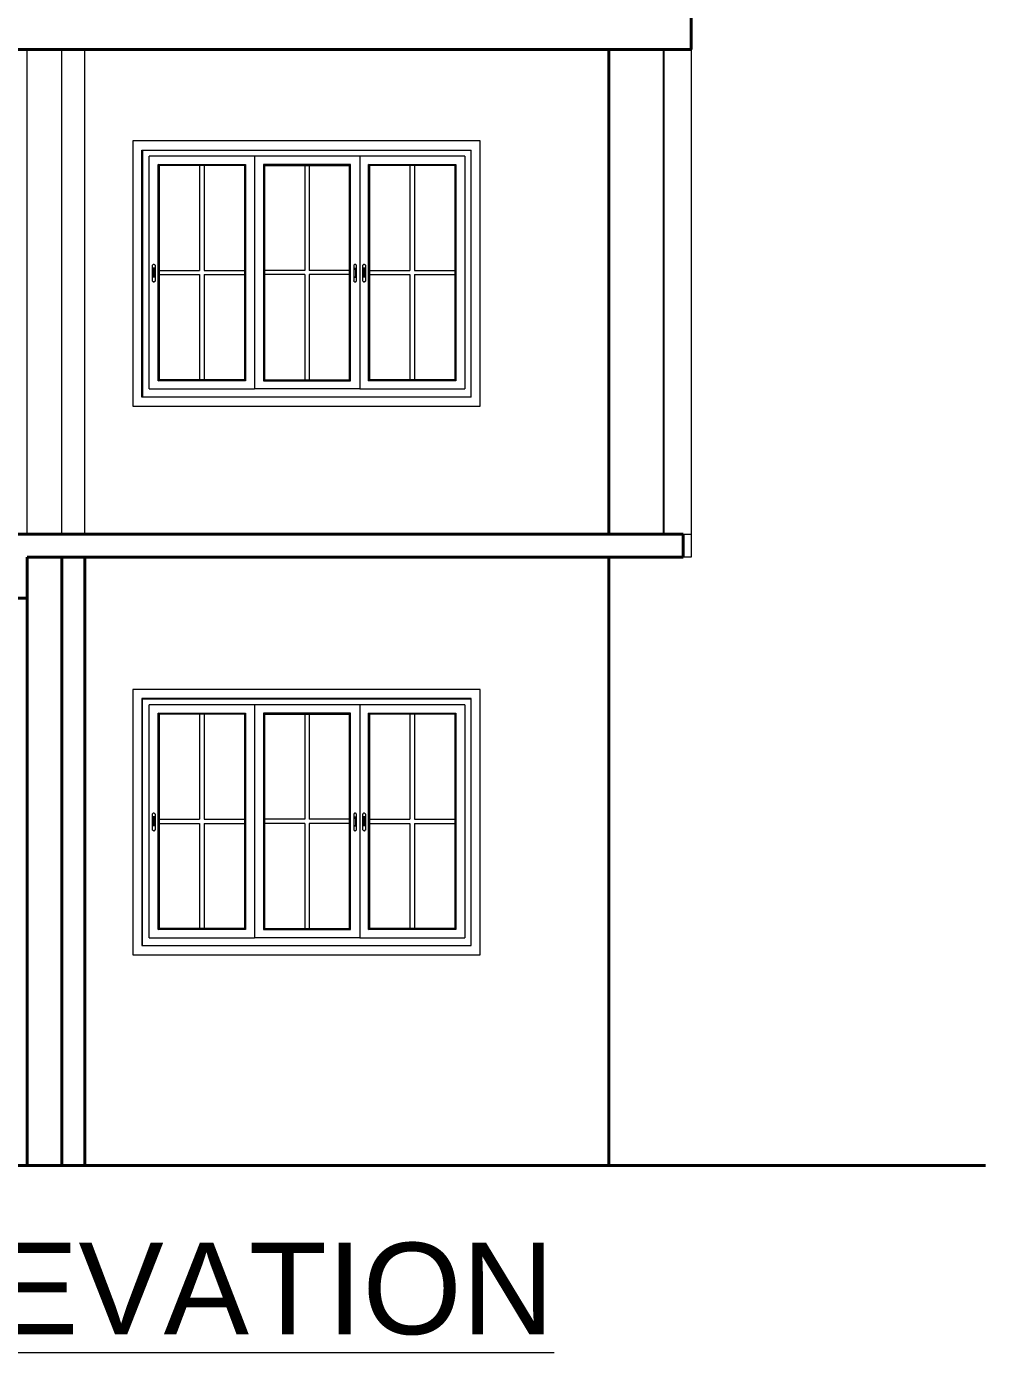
# Model space of a CAD drawing. Header units: inches. Extents: x 135267 to 147066, y -21506 to -19082.
# Drawn here: x 144683.8 to 144893.5, y -20677.5 to -20387.6 of the extents above; entities that cross this region are included whole.
import ezdxf

# ---------------------------------------------------------------- set-up
doc = ezdxf.new("R2010")
doc.units = ezdxf.units.IN
doc.header["$LTSCALE"] = 0.5
doc.header["$MEASUREMENT"] = 0
for name, color, linetype, lineweight in [('HACTH', 253, 'Continuous', 9), ('PARAPET', 50, 'Continuous', 13), ('Text-100.w', 254, 'Continuous', 9), ('wall', 1, 'Continuous', 40), ('wall light', 6, 'Continuous', 25), ('window', 4, 'Continuous', 13)]:
    doc.layers.add(name, color=color, linetype=linetype, lineweight=lineweight)
doc.styles.add('arial', font='arial.ttf')

msp = doc.modelspace()

# ---------------------------------------------------------------- linework, layer by layer
at = {"layer": 'HACTH'}
msp.add_line((144709.17, -20414.61), (144709.17, -20468.61), dxfattribs=at)
at = {"layer": 'PARAPET'}
for p, q in [((144683.94, -20498.61), (144683.94, -20392.61)), ((144691.55, -20498.61), (144691.55, -20392.61)), ((144696.55, -20498.61), (144696.55, -20392.61)), ((144829.17, -20392.61), (144829.17, -20503.61)), ((144783.05, -20412.61), (144707.05, -20412.61)), ((144707.05, -20412.61), (144707.05, -20470.61)), ((144709.05, -20468.61), (144709.05, -20414.61)), ((144709.05, -20414.61), (144781.05, -20414.61)), ((144781.05, -20468.61), (144781.05, -20414.61)), ((144783.05, -20470.61), (144783.05, -20412.61)), ((144781.05, -20468.61), (144709.05, -20468.61)), ((144707.05, -20470.61), (144783.05, -20470.61)), ((144827.41, -20498.61), (144829.17, -20498.61)), ((144829.17, -20503.61), (144827.41, -20503.61)), ((144783.05, -20532.55), (144707.05, -20532.55)), ((144707.05, -20532.55), (144707.05, -20590.55)), ((144783.05, -20590.55), (144783.05, -20532.55)), ((144709.05, -20534.55), (144709.05, -20588.55)), ((144781.05, -20534.55), (144709.05, -20534.55)), ((144709.17, -20588.55), (144709.17, -20534.61)), ((144709.17, -20534.61), (144781.05, -20534.61)), ((144781.05, -20588.55), (144781.05, -20534.55)), ((144709.05, -20588.55), (144781.05, -20588.55)), ((144707.05, -20590.55), (144783.05, -20590.55))]:
    msp.add_line(p, q, dxfattribs=at)
at = {"layer": 'wall'}
for p, q in [((144829.17, -20392.61), (144829.17, -20378.61)), ((144594.16, -20392.61), (144829.17, -20392.61)), ((144811.17, -20392.61), (144811.17, -20498.61)), ((144679.24, -20498.61), (144696.75, -20498.61)), ((144682.84, -20498.61), (144683.94, -20498.61)), ((144811.17, -20498.61), (144696.55, -20498.61)), ((144827.41, -20498.61), (144811.17, -20498.61)), ((144827.41, -20498.61), (144827.41, -20503.61)), ((144683.94, -20636.61), (144683.94, -20503.61)), ((144683.94, -20503.61), (144691.55, -20503.61)), ((144691.55, -20636.61), (144691.55, -20503.61)), ((144691.55, -20503.61), (144827.41, -20503.61)), ((144696.55, -20636.61), (144696.55, -20503.61)), ((144811.17, -20636.61), (144811.17, -20503.61)), ((144504.38, -20512.61), (144683.94, -20512.61)), ((144387.89, -20636.61), (144893.52, -20636.61))]:
    msp.add_line(p, q, dxfattribs=at)
at = {"layer": 'wall light'}
msp.add_line((144823.17, -20498.61), (144823.17, -20392.61), dxfattribs=at)
at = {"layer": 'window'}
for p, q in [((144710.67, -20466.83), (144710.67, -20415.94)), ((144779.67, -20415.94), (144710.67, -20415.94)), ((144712.63, -20465.03), (144712.63, -20417.74)), ((144712.63, -20417.74), (144731.7, -20417.74)), ((144712.88, -20417.97), (144712.63, -20417.74)), ((144712.88, -20464.81), (144712.88, -20417.97)), ((144731.46, -20417.97), (144712.88, -20417.97)), ((144721.67, -20417.97), (144721.67, -20440.94)), ((144722.66, -20417.97), (144722.66, -20440.94)), ((144731.46, -20417.97), (144731.7, -20417.74)), ((144731.46, -20417.97), (144731.46, -20464.81)), ((144731.7, -20417.74), (144731.7, -20465.03)), ((144733.67, -20415.94), (144733.67, -20466.83)), ((144754.7, -20417.74), (144735.63, -20417.74)), ((144735.63, -20417.74), (144735.63, -20465.03)), ((144735.88, -20417.97), (144735.63, -20417.74)), ((144735.88, -20417.97), (144735.88, -20464.81)), ((144735.88, -20417.97), (144754.46, -20417.97)), ((144744.67, -20417.97), (144744.67, -20440.94)), ((144745.66, -20417.97), (144745.66, -20440.94)), ((144754.46, -20417.97), (144754.7, -20417.74)), ((144754.46, -20464.81), (144754.46, -20417.97)), ((144754.7, -20465.03), (144754.7, -20417.74)), ((144756.67, -20415.94), (144756.67, -20466.83)), ((144758.63, -20465.03), (144758.63, -20417.74)), ((144758.63, -20417.74), (144777.7, -20417.74)), ((144758.88, -20417.97), (144758.63, -20417.74)), ((144758.88, -20464.81), (144758.88, -20417.97)), ((144777.46, -20417.97), (144758.88, -20417.97)), ((144767.67, -20417.97), (144767.67, -20440.94)), ((144768.66, -20417.97), (144768.66, -20440.94)), ((144777.46, -20417.97), (144777.7, -20417.74)), ((144777.46, -20417.97), (144777.46, -20464.81)), ((144777.7, -20417.74), (144777.7, -20465.03)), ((144779.67, -20415.94), (144779.67, -20466.83)), ((144711.39, -20439.79), (144711.4, -20439.75)), ((144711.39, -20439.82), (144711.4, -20439.75)), ((144711.39, -20439.82), (144711.39, -20439.79)), ((144711.39, -20443.21), (144711.39, -20439.82)), ((144711.4, -20439.75), (144711.42, -20439.72)), ((144711.42, -20439.72), (144711.44, -20439.69)), ((144711.47, -20439.66), (144711.44, -20439.69)), ((144711.5, -20439.64), (144711.47, -20439.66)), ((144711.49, -20440.49), (144711.48, -20440.52)), ((144711.48, -20440.52), (144711.48, -20440.54)), ((144711.48, -20440.54), (144711.48, -20442.25)), ((144711.5, -20440.47), (144711.49, -20440.49)), ((144711.5, -20439.64), (144711.54, -20439.62)), ((144711.51, -20440.45), (144711.5, -20440.47)), ((144711.53, -20440.43), (144711.51, -20440.45)), ((144711.55, -20440.42), (144711.53, -20440.43)), ((144711.58, -20439.61), (144711.54, -20439.62)), ((144711.58, -20440.41), (144711.55, -20440.42)), ((144711.62, -20439.6), (144711.58, -20439.61)), ((144711.61, -20440.4), (144711.58, -20440.41)), ((144711.63, -20440.39), (144711.61, -20440.4)), ((144711.66, -20439.6), (144711.62, -20439.6)), ((144711.66, -20440.39), (144711.63, -20440.39)), ((144711.7, -20439.6), (144711.66, -20439.6)), ((144711.69, -20440.39), (144711.66, -20440.39)), ((144711.72, -20440.4), (144711.69, -20440.39)), ((144711.7, -20439.6), (144711.74, -20439.61)), ((144711.74, -20440.41), (144711.72, -20440.4)), ((144711.74, -20439.61), (144711.78, -20439.62)), ((144711.77, -20440.42), (144711.74, -20440.41)), ((144711.79, -20440.43), (144711.77, -20440.42)), ((144711.78, -20439.62), (144711.82, -20439.64)), ((144711.81, -20440.45), (144711.79, -20440.43)), ((144711.82, -20440.47), (144711.81, -20440.45)), ((144711.82, -20439.64), (144711.85, -20439.66)), ((144711.83, -20440.49), (144711.82, -20440.47)), ((144711.84, -20440.52), (144711.83, -20440.49)), ((144711.84, -20440.54), (144711.84, -20440.52)), ((144711.84, -20442.25), (144711.84, -20440.54)), ((144711.85, -20439.66), (144711.88, -20439.69)), ((144711.9, -20439.72), (144711.88, -20439.69)), ((144711.92, -20439.75), (144711.9, -20439.72)), ((144711.93, -20439.79), (144711.92, -20439.75)), ((144711.93, -20439.79), (144711.93, -20439.82)), ((144711.93, -20439.82), (144711.93, -20443.21)), ((144712.88, -20440.94), (144721.67, -20440.94)), ((144722.66, -20440.94), (144731.46, -20440.94)), ((144744.67, -20440.94), (144735.88, -20440.94)), ((144754.46, -20440.94), (144745.66, -20440.94)), ((144755.41, -20439.75), (144755.4, -20439.79)), ((144755.4, -20439.79), (144755.4, -20439.82)), ((144755.4, -20439.82), (144755.4, -20443.21)), ((144755.43, -20439.72), (144755.41, -20439.75)), ((144755.45, -20439.69), (144755.43, -20439.72)), ((144755.48, -20439.66), (144755.45, -20439.69)), ((144755.51, -20439.64), (144755.48, -20439.66)), ((144755.49, -20440.52), (144755.5, -20440.49)), ((144755.49, -20440.54), (144755.49, -20440.52)), ((144755.49, -20440.79), (144755.49, -20440.54)), ((144755.49, -20440.76), (144755.5, -20440.74)), ((144755.49, -20440.79), (144755.49, -20440.76)), ((144755.49, -20442.25), (144755.49, -20440.79)), ((144755.5, -20440.49), (144755.51, -20440.47)), ((144755.5, -20440.74), (144755.51, -20440.72)), ((144755.55, -20439.62), (144755.51, -20439.64)), ((144755.51, -20440.47), (144755.52, -20440.45)), ((144755.51, -20440.72), (144755.52, -20440.7)), ((144755.52, -20440.45), (144755.54, -20440.43)), ((144755.52, -20440.7), (144755.54, -20440.68)), ((144755.54, -20440.43), (144755.56, -20440.42)), ((144755.54, -20440.68), (144755.56, -20440.67)), ((144755.59, -20439.61), (144755.55, -20439.62)), ((144755.56, -20440.42), (144755.59, -20440.41)), ((144755.56, -20440.67), (144755.59, -20440.66)), ((144755.63, -20439.6), (144755.59, -20439.61)), ((144755.59, -20440.41), (144755.61, -20440.4)), ((144755.59, -20440.66), (144755.61, -20440.65)), ((144755.61, -20440.4), (144755.64, -20440.39)), ((144755.61, -20440.65), (144755.64, -20440.64)), ((144755.67, -20439.6), (144755.63, -20439.6)), ((144755.64, -20440.39), (144755.67, -20440.39)), ((144755.64, -20440.64), (144755.67, -20440.64)), ((144755.71, -20439.6), (144755.67, -20439.6)), ((144755.67, -20440.39), (144755.7, -20440.39)), ((144755.67, -20440.64), (144755.7, -20440.64)), ((144755.7, -20440.39), (144755.73, -20440.4)), ((144755.7, -20440.64), (144755.73, -20440.65)), ((144755.75, -20439.61), (144755.71, -20439.6)), ((144755.73, -20440.4), (144755.75, -20440.41)), ((144755.73, -20440.65), (144755.75, -20440.66)), ((144755.79, -20439.62), (144755.75, -20439.61)), ((144755.75, -20440.41), (144755.78, -20440.42)), ((144755.75, -20440.66), (144755.78, -20440.67)), ((144755.78, -20440.42), (144755.8, -20440.43)), ((144755.78, -20440.67), (144755.8, -20440.68)), ((144755.83, -20439.64), (144755.79, -20439.62)), ((144755.8, -20440.43), (144755.82, -20440.45)), ((144755.8, -20440.68), (144755.82, -20440.7)), ((144755.82, -20440.45), (144755.83, -20440.47)), ((144755.82, -20440.7), (144755.83, -20440.72)), ((144755.86, -20439.66), (144755.83, -20439.64)), ((144755.83, -20440.47), (144755.84, -20440.49)), ((144755.83, -20440.72), (144755.84, -20440.74)), ((144755.84, -20440.49), (144755.85, -20440.52)), ((144755.84, -20440.74), (144755.85, -20440.76)), ((144755.85, -20440.52), (144755.85, -20440.54)), ((144755.85, -20442.25), (144755.85, -20440.54)), ((144755.85, -20440.76), (144755.85, -20440.79)), ((144755.89, -20439.69), (144755.86, -20439.66)), ((144755.91, -20439.72), (144755.89, -20439.69)), ((144755.93, -20439.75), (144755.91, -20439.72)), ((144755.94, -20439.79), (144755.93, -20439.75)), ((144755.94, -20439.82), (144755.93, -20439.75)), ((144755.94, -20439.82), (144755.94, -20439.79)), ((144755.94, -20443.21), (144755.94, -20439.82)), ((144757.39, -20439.79), (144757.4, -20439.75)), ((144757.39, -20439.82), (144757.4, -20439.75)), ((144757.39, -20439.82), (144757.39, -20439.79)), ((144757.39, -20443.21), (144757.39, -20439.82)), ((144757.4, -20439.75), (144757.42, -20439.72)), ((144757.42, -20439.72), (144757.44, -20439.69)), ((144757.47, -20439.66), (144757.44, -20439.69)), ((144757.5, -20439.64), (144757.47, -20439.66)), ((144757.49, -20440.49), (144757.48, -20440.52)), ((144757.48, -20440.52), (144757.48, -20440.54)), ((144757.48, -20440.54), (144757.48, -20442.25)), ((144757.5, -20440.47), (144757.49, -20440.49)), ((144757.5, -20439.64), (144757.54, -20439.62)), ((144757.51, -20440.45), (144757.5, -20440.47)), ((144757.53, -20440.43), (144757.51, -20440.45)), ((144757.55, -20440.42), (144757.53, -20440.43)), ((144757.58, -20439.61), (144757.54, -20439.62)), ((144757.58, -20440.41), (144757.55, -20440.42)), ((144757.62, -20439.6), (144757.58, -20439.61)), ((144757.61, -20440.4), (144757.58, -20440.41)), ((144757.63, -20440.39), (144757.61, -20440.4)), ((144757.66, -20439.6), (144757.62, -20439.6)), ((144757.66, -20440.39), (144757.63, -20440.39)), ((144757.7, -20439.6), (144757.66, -20439.6)), ((144757.69, -20440.39), (144757.66, -20440.39)), ((144757.72, -20440.4), (144757.69, -20440.39)), ((144757.7, -20439.6), (144757.74, -20439.61)), ((144757.74, -20440.41), (144757.72, -20440.4)), ((144757.74, -20439.61), (144757.78, -20439.62)), ((144757.77, -20440.42), (144757.74, -20440.41)), ((144757.79, -20440.43), (144757.77, -20440.42)), ((144757.78, -20439.62), (144757.82, -20439.64)), ((144757.81, -20440.45), (144757.79, -20440.43)), ((144757.82, -20440.47), (144757.81, -20440.45)), ((144757.82, -20439.64), (144757.85, -20439.66)), ((144757.83, -20440.49), (144757.82, -20440.47)), ((144757.84, -20440.52), (144757.83, -20440.49)), ((144757.84, -20440.54), (144757.84, -20440.52)), ((144757.84, -20442.25), (144757.84, -20440.54)), ((144757.85, -20439.66), (144757.88, -20439.69)), ((144757.9, -20439.72), (144757.88, -20439.69)), ((144757.92, -20439.75), (144757.9, -20439.72)), ((144757.93, -20439.79), (144757.92, -20439.75)), ((144757.93, -20439.79), (144757.93, -20439.82)), ((144757.93, -20439.82), (144757.93, -20443.21)), ((144758.88, -20440.94), (144767.67, -20440.94)), ((144768.66, -20440.94), (144777.46, -20440.94)), ((144711.39, -20443.25), (144711.39, -20443.21)), ((144711.4, -20443.28), (144711.39, -20443.25)), ((144711.4, -20443.28), (144711.42, -20443.31)), ((144711.42, -20443.31), (144711.44, -20443.34)), ((144711.44, -20443.34), (144711.47, -20443.37)), ((144711.5, -20443.39), (144711.47, -20443.37)), ((144711.48, -20442.27), (144711.48, -20442.25)), ((144711.49, -20442.29), (144711.48, -20442.27)), ((144711.5, -20442.31), (144711.49, -20442.29)), ((144711.51, -20442.33), (144711.5, -20442.31)), ((144711.54, -20443.41), (144711.5, -20443.39)), ((144711.53, -20442.35), (144711.51, -20442.33)), ((144711.55, -20442.37), (144711.53, -20442.35)), ((144711.54, -20443.41), (144711.58, -20443.42)), ((144711.58, -20442.38), (144711.55, -20442.37)), ((144711.61, -20442.39), (144711.58, -20442.38)), ((144711.62, -20443.43), (144711.58, -20443.42)), ((144711.63, -20442.39), (144711.61, -20442.39)), ((144711.66, -20443.43), (144711.62, -20443.43)), ((144711.66, -20442.39), (144711.63, -20442.39)), ((144711.69, -20442.39), (144711.66, -20442.39)), ((144711.66, -20443.43), (144711.7, -20443.43)), ((144711.72, -20442.39), (144711.69, -20442.39)), ((144711.7, -20443.43), (144711.74, -20443.42)), ((144711.74, -20442.38), (144711.72, -20442.39)), ((144711.77, -20442.37), (144711.74, -20442.38)), ((144711.78, -20443.41), (144711.74, -20443.42)), ((144711.79, -20442.35), (144711.77, -20442.37)), ((144711.82, -20443.39), (144711.78, -20443.41)), ((144711.81, -20442.33), (144711.79, -20442.35)), ((144711.82, -20442.31), (144711.81, -20442.33)), ((144711.83, -20442.29), (144711.82, -20442.31)), ((144711.82, -20443.39), (144711.85, -20443.37)), ((144711.84, -20442.27), (144711.83, -20442.29)), ((144711.84, -20442.25), (144711.84, -20442.27)), ((144711.85, -20443.37), (144711.88, -20443.34)), ((144711.88, -20443.34), (144711.9, -20443.31)), ((144711.92, -20443.28), (144711.9, -20443.31)), ((144711.93, -20443.21), (144711.92, -20443.28)), ((144711.93, -20443.25), (144711.92, -20443.28)), ((144711.93, -20443.25), (144711.93, -20443.21)), ((144712.88, -20441.84), (144721.67, -20441.84)), ((144721.67, -20441.84), (144721.67, -20464.81)), ((144722.66, -20441.84), (144731.46, -20441.84)), ((144722.66, -20441.84), (144722.66, -20464.81)), ((144744.67, -20441.84), (144735.88, -20441.84)), ((144744.67, -20441.84), (144744.67, -20464.81)), ((144745.66, -20441.84), (144745.66, -20464.81)), ((144754.46, -20441.84), (144745.66, -20441.84)), ((144755.4, -20443.25), (144755.4, -20443.21)), ((144755.4, -20443.21), (144755.41, -20443.28)), ((144755.4, -20443.25), (144755.41, -20443.28)), ((144755.41, -20443.28), (144755.43, -20443.31)), ((144755.43, -20443.31), (144755.45, -20443.34)), ((144755.45, -20443.34), (144755.48, -20443.37)), ((144755.48, -20443.37), (144755.51, -20443.39)), ((144755.49, -20442.25), (144755.49, -20442.27)), ((144755.49, -20442.27), (144755.5, -20442.29)), ((144755.5, -20442.29), (144755.51, -20442.31)), ((144755.51, -20442.31), (144755.52, -20442.33)), ((144755.51, -20443.39), (144755.55, -20443.41)), ((144755.52, -20442.33), (144755.54, -20442.35)), ((144755.54, -20442.35), (144755.56, -20442.37)), ((144755.55, -20443.41), (144755.59, -20443.42)), ((144755.56, -20442.37), (144755.59, -20442.38)), ((144755.59, -20442.38), (144755.61, -20442.39)), ((144755.59, -20443.42), (144755.63, -20443.43)), ((144755.61, -20442.39), (144755.64, -20442.39)), ((144755.63, -20443.43), (144755.67, -20443.43)), ((144755.64, -20442.39), (144755.67, -20442.39)), ((144755.67, -20442.39), (144755.7, -20442.39)), ((144755.67, -20443.43), (144755.71, -20443.43)), ((144755.7, -20442.39), (144755.73, -20442.39)), ((144755.71, -20443.43), (144755.75, -20443.42)), ((144755.73, -20442.39), (144755.75, -20442.38)), ((144755.75, -20442.38), (144755.78, -20442.37)), ((144755.75, -20443.42), (144755.79, -20443.41)), ((144755.78, -20442.37), (144755.8, -20442.35)), ((144755.79, -20443.41), (144755.83, -20443.39)), ((144755.8, -20442.35), (144755.82, -20442.33)), ((144755.82, -20442.33), (144755.83, -20442.31)), ((144755.83, -20442.31), (144755.84, -20442.29)), ((144755.83, -20443.39), (144755.86, -20443.37)), ((144755.84, -20442.29), (144755.85, -20442.27)), ((144755.85, -20442.27), (144755.85, -20442.25)), ((144755.86, -20443.37), (144755.89, -20443.34)), ((144755.89, -20443.34), (144755.91, -20443.31)), ((144755.91, -20443.31), (144755.93, -20443.28)), ((144755.93, -20443.28), (144755.94, -20443.25)), ((144755.94, -20443.25), (144755.94, -20443.21)), ((144757.39, -20443.25), (144757.39, -20443.21)), ((144757.4, -20443.28), (144757.39, -20443.25)), ((144757.4, -20443.28), (144757.42, -20443.31)), ((144757.42, -20443.31), (144757.44, -20443.34)), ((144757.44, -20443.34), (144757.47, -20443.37)), ((144757.5, -20443.39), (144757.47, -20443.37)), ((144757.48, -20442.27), (144757.48, -20442.25)), ((144757.49, -20442.29), (144757.48, -20442.27)), ((144757.5, -20442.31), (144757.49, -20442.29)), ((144757.51, -20442.33), (144757.5, -20442.31)), ((144757.54, -20443.41), (144757.5, -20443.39)), ((144757.53, -20442.35), (144757.51, -20442.33)), ((144757.55, -20442.37), (144757.53, -20442.35)), ((144757.54, -20443.41), (144757.58, -20443.42)), ((144757.58, -20442.38), (144757.55, -20442.37)), ((144757.61, -20442.39), (144757.58, -20442.38)), ((144757.62, -20443.43), (144757.58, -20443.42)), ((144757.63, -20442.39), (144757.61, -20442.39)), ((144757.66, -20443.43), (144757.62, -20443.43)), ((144757.66, -20442.39), (144757.63, -20442.39)), ((144757.69, -20442.39), (144757.66, -20442.39)), ((144757.66, -20443.43), (144757.7, -20443.43)), ((144757.72, -20442.39), (144757.69, -20442.39)), ((144757.7, -20443.43), (144757.74, -20443.42)), ((144757.74, -20442.38), (144757.72, -20442.39)), ((144757.77, -20442.37), (144757.74, -20442.38)), ((144757.78, -20443.41), (144757.74, -20443.42)), ((144757.79, -20442.35), (144757.77, -20442.37)), ((144757.82, -20443.39), (144757.78, -20443.41)), ((144757.81, -20442.33), (144757.79, -20442.35)), ((144757.82, -20442.31), (144757.81, -20442.33)), ((144757.83, -20442.29), (144757.82, -20442.31)), ((144757.82, -20443.39), (144757.85, -20443.37)), ((144757.84, -20442.27), (144757.83, -20442.29)), ((144757.84, -20442.25), (144757.84, -20442.27)), ((144757.85, -20443.37), (144757.88, -20443.34)), ((144757.88, -20443.34), (144757.9, -20443.31)), ((144757.92, -20443.28), (144757.9, -20443.31)), ((144757.93, -20443.21), (144757.92, -20443.28)), ((144757.93, -20443.25), (144757.92, -20443.28)), ((144757.93, -20443.25), (144757.93, -20443.21)), ((144758.88, -20441.84), (144767.67, -20441.84)), ((144767.67, -20441.84), (144767.67, -20464.81)), ((144768.66, -20441.84), (144777.46, -20441.84)), ((144768.66, -20441.84), (144768.66, -20464.81)), ((144710.67, -20466.83), (144733.67, -20466.83)), ((144712.63, -20465.03), (144712.88, -20464.81)), ((144731.7, -20465.03), (144712.63, -20465.03)), ((144731.46, -20464.81), (144712.88, -20464.81)), ((144731.46, -20464.81), (144731.7, -20465.03)), ((144756.67, -20466.83), (144733.67, -20466.83)), ((144735.88, -20464.81), (144735.63, -20465.03)), ((144735.63, -20465.03), (144754.7, -20465.03)), ((144735.88, -20464.81), (144754.46, -20464.81)), ((144754.7, -20465.03), (144754.46, -20464.81)), ((144756.67, -20466.83), (144779.67, -20466.83)), ((144758.63, -20465.03), (144758.88, -20464.81)), ((144777.7, -20465.03), (144758.63, -20465.03)), ((144777.46, -20464.81), (144758.88, -20464.81)), ((144777.46, -20464.81), (144777.7, -20465.03)), ((144710.67, -20586.83), (144710.67, -20535.94)), ((144779.67, -20535.94), (144710.67, -20535.94)), ((144733.67, -20535.94), (144733.67, -20586.83)), ((144756.67, -20535.94), (144756.67, -20586.83)), ((144779.67, -20535.94), (144779.67, -20586.83)), ((144712.63, -20585.03), (144712.63, -20537.74)), ((144712.63, -20537.74), (144731.7, -20537.74)), ((144712.88, -20537.97), (144712.63, -20537.74)), ((144712.88, -20584.81), (144712.88, -20537.97)), ((144731.46, -20537.97), (144712.88, -20537.97)), ((144721.67, -20537.97), (144721.67, -20560.94)), ((144722.66, -20537.97), (144722.66, -20560.94)), ((144731.46, -20537.97), (144731.7, -20537.74)), ((144731.46, -20537.97), (144731.46, -20584.81)), ((144731.7, -20537.74), (144731.7, -20585.03)), ((144754.7, -20537.74), (144735.63, -20537.74)), ((144735.63, -20537.74), (144735.63, -20585.03)), ((144735.88, -20537.97), (144735.63, -20537.74)), ((144735.88, -20537.97), (144735.88, -20584.81)), ((144735.88, -20537.97), (144754.46, -20537.97)), ((144744.67, -20537.97), (144744.67, -20560.94)), ((144745.66, -20537.97), (144745.66, -20560.94)), ((144754.46, -20537.97), (144754.7, -20537.74)), ((144754.46, -20584.81), (144754.46, -20537.97)), ((144754.7, -20585.03), (144754.7, -20537.74)), ((144758.63, -20585.03), (144758.63, -20537.74)), ((144758.63, -20537.74), (144777.7, -20537.74)), ((144758.88, -20537.97), (144758.63, -20537.74)), ((144758.88, -20584.81), (144758.88, -20537.97)), ((144777.46, -20537.97), (144758.88, -20537.97)), ((144767.67, -20537.97), (144767.67, -20560.94)), ((144768.66, -20537.97), (144768.66, -20560.94)), ((144777.46, -20537.97), (144777.7, -20537.74)), ((144777.46, -20537.97), (144777.46, -20584.81)), ((144777.7, -20537.74), (144777.7, -20585.03)), ((144711.39, -20559.79), (144711.4, -20559.75)), ((144711.39, -20559.82), (144711.4, -20559.75)), ((144711.39, -20559.82), (144711.39, -20559.79)), ((144711.39, -20563.21), (144711.39, -20559.82)), ((144711.4, -20559.75), (144711.42, -20559.72)), ((144711.42, -20559.72), (144711.44, -20559.69)), ((144711.47, -20559.66), (144711.44, -20559.69)), ((144711.5, -20559.64), (144711.47, -20559.66)), ((144711.5, -20559.64), (144711.54, -20559.62)), ((144711.58, -20559.61), (144711.54, -20559.62)), ((144711.62, -20559.6), (144711.58, -20559.61)), ((144711.66, -20559.6), (144711.62, -20559.6)), ((144711.7, -20559.6), (144711.66, -20559.6)), ((144711.7, -20559.6), (144711.74, -20559.61)), ((144711.74, -20559.61), (144711.78, -20559.62)), ((144711.78, -20559.62), (144711.82, -20559.64)), ((144711.82, -20559.64), (144711.85, -20559.66)), ((144711.85, -20559.66), (144711.88, -20559.69)), ((144711.9, -20559.72), (144711.88, -20559.69)), ((144711.92, -20559.75), (144711.9, -20559.72)), ((144711.93, -20559.79), (144711.92, -20559.75)), ((144711.93, -20559.79), (144711.93, -20559.82)), ((144711.93, -20559.82), (144711.93, -20563.21)), ((144755.41, -20559.75), (144755.4, -20559.79)), ((144755.4, -20559.79), (144755.4, -20559.82)), ((144755.4, -20559.82), (144755.4, -20563.21)), ((144755.43, -20559.72), (144755.41, -20559.75)), ((144755.45, -20559.69), (144755.43, -20559.72)), ((144755.48, -20559.66), (144755.45, -20559.69)), ((144755.51, -20559.64), (144755.48, -20559.66)), ((144755.55, -20559.62), (144755.51, -20559.64)), ((144755.59, -20559.61), (144755.55, -20559.62)), ((144755.63, -20559.6), (144755.59, -20559.61)), ((144755.67, -20559.6), (144755.63, -20559.6)), ((144755.71, -20559.6), (144755.67, -20559.6)), ((144755.75, -20559.61), (144755.71, -20559.6)), ((144755.79, -20559.62), (144755.75, -20559.61)), ((144755.83, -20559.64), (144755.79, -20559.62)), ((144755.86, -20559.66), (144755.83, -20559.64)), ((144755.89, -20559.69), (144755.86, -20559.66)), ((144755.91, -20559.72), (144755.89, -20559.69)), ((144755.93, -20559.75), (144755.91, -20559.72)), ((144755.94, -20559.79), (144755.93, -20559.75)), ((144755.94, -20559.82), (144755.93, -20559.75)), ((144755.94, -20559.82), (144755.94, -20559.79)), ((144755.94, -20563.21), (144755.94, -20559.82)), ((144757.39, -20559.79), (144757.4, -20559.75)), ((144757.39, -20559.82), (144757.4, -20559.75)), ((144757.39, -20559.82), (144757.39, -20559.79)), ((144757.39, -20563.21), (144757.39, -20559.82)), ((144757.4, -20559.75), (144757.42, -20559.72)), ((144757.42, -20559.72), (144757.44, -20559.69)), ((144757.47, -20559.66), (144757.44, -20559.69)), ((144757.5, -20559.64), (144757.47, -20559.66)), ((144757.5, -20559.64), (144757.54, -20559.62)), ((144757.58, -20559.61), (144757.54, -20559.62)), ((144757.62, -20559.6), (144757.58, -20559.61)), ((144757.66, -20559.6), (144757.62, -20559.6)), ((144757.7, -20559.6), (144757.66, -20559.6)), ((144757.7, -20559.6), (144757.74, -20559.61)), ((144757.74, -20559.61), (144757.78, -20559.62)), ((144757.78, -20559.62), (144757.82, -20559.64)), ((144757.82, -20559.64), (144757.85, -20559.66)), ((144757.85, -20559.66), (144757.88, -20559.69)), ((144757.9, -20559.72), (144757.88, -20559.69)), ((144757.92, -20559.75), (144757.9, -20559.72)), ((144757.93, -20559.79), (144757.92, -20559.75)), ((144757.93, -20559.79), (144757.93, -20559.82)), ((144757.93, -20559.82), (144757.93, -20563.21)), ((144711.49, -20560.49), (144711.48, -20560.52)), ((144711.48, -20560.52), (144711.48, -20560.54)), ((144711.48, -20560.54), (144711.48, -20562.25)), ((144711.48, -20562.27), (144711.48, -20562.25)), ((144711.49, -20562.29), (144711.48, -20562.27)), ((144711.5, -20560.47), (144711.49, -20560.49)), ((144711.5, -20562.31), (144711.49, -20562.29)), ((144711.51, -20560.45), (144711.5, -20560.47)), ((144711.51, -20562.33), (144711.5, -20562.31)), ((144711.53, -20560.43), (144711.51, -20560.45)), ((144711.53, -20562.35), (144711.51, -20562.33)), ((144711.55, -20560.42), (144711.53, -20560.43)), ((144711.55, -20562.37), (144711.53, -20562.35)), ((144711.58, -20560.41), (144711.55, -20560.42)), ((144711.58, -20562.38), (144711.55, -20562.37)), ((144711.61, -20560.4), (144711.58, -20560.41)), ((144711.61, -20562.39), (144711.58, -20562.38)), ((144711.63, -20560.39), (144711.61, -20560.4)), ((144711.63, -20562.39), (144711.61, -20562.39)), ((144711.66, -20560.39), (144711.63, -20560.39)), ((144711.66, -20562.39), (144711.63, -20562.39)), ((144711.69, -20560.39), (144711.66, -20560.39)), ((144711.69, -20562.39), (144711.66, -20562.39)), ((144711.72, -20560.4), (144711.69, -20560.39)), ((144711.72, -20562.39), (144711.69, -20562.39)), ((144711.74, -20560.41), (144711.72, -20560.4)), ((144711.74, -20562.38), (144711.72, -20562.39)), ((144711.77, -20560.42), (144711.74, -20560.41)), ((144711.77, -20562.37), (144711.74, -20562.38)), ((144711.79, -20560.43), (144711.77, -20560.42)), ((144711.79, -20562.35), (144711.77, -20562.37)), ((144711.81, -20560.45), (144711.79, -20560.43)), ((144711.81, -20562.33), (144711.79, -20562.35)), ((144711.82, -20560.47), (144711.81, -20560.45)), ((144711.82, -20562.31), (144711.81, -20562.33)), ((144711.83, -20560.49), (144711.82, -20560.47)), ((144711.83, -20562.29), (144711.82, -20562.31)), ((144711.84, -20560.52), (144711.83, -20560.49)), ((144711.84, -20562.27), (144711.83, -20562.29)), ((144711.84, -20560.54), (144711.84, -20560.52)), ((144711.84, -20562.25), (144711.84, -20560.54)), ((144711.84, -20562.25), (144711.84, -20562.27)), ((144712.88, -20560.94), (144721.67, -20560.94)), ((144712.88, -20561.84), (144721.67, -20561.84)), ((144721.67, -20561.84), (144721.67, -20584.81)), ((144722.66, -20560.94), (144731.46, -20560.94)), ((144722.66, -20561.84), (144731.46, -20561.84)), ((144722.66, -20561.84), (144722.66, -20584.81)), ((144744.67, -20560.94), (144735.88, -20560.94)), ((144744.67, -20561.84), (144735.88, -20561.84)), ((144744.67, -20561.84), (144744.67, -20584.81)), ((144754.46, -20560.94), (144745.66, -20560.94)), ((144745.66, -20561.84), (144745.66, -20584.81)), ((144754.46, -20561.84), (144745.66, -20561.84)), ((144755.49, -20560.52), (144755.5, -20560.49)), ((144755.49, -20560.54), (144755.49, -20560.52)), ((144755.49, -20560.79), (144755.49, -20560.54)), ((144755.49, -20560.76), (144755.5, -20560.74)), ((144755.49, -20560.79), (144755.49, -20560.76)), ((144755.49, -20562.25), (144755.49, -20560.79)), ((144755.49, -20562.25), (144755.49, -20562.27)), ((144755.49, -20562.27), (144755.5, -20562.29)), ((144755.5, -20560.49), (144755.51, -20560.47)), ((144755.5, -20560.74), (144755.51, -20560.72)), ((144755.5, -20562.29), (144755.51, -20562.31)), ((144755.51, -20560.47), (144755.52, -20560.45)), ((144755.51, -20560.72), (144755.52, -20560.7)), ((144755.51, -20562.31), (144755.52, -20562.33)), ((144755.52, -20560.45), (144755.54, -20560.43)), ((144755.52, -20560.7), (144755.54, -20560.68)), ((144755.52, -20562.33), (144755.54, -20562.35)), ((144755.54, -20560.43), (144755.56, -20560.42)), ((144755.54, -20560.68), (144755.56, -20560.67)), ((144755.54, -20562.35), (144755.56, -20562.37)), ((144755.56, -20560.42), (144755.59, -20560.41)), ((144755.56, -20560.67), (144755.59, -20560.66)), ((144755.56, -20562.37), (144755.59, -20562.38)), ((144755.59, -20560.41), (144755.61, -20560.4)), ((144755.59, -20560.66), (144755.61, -20560.65)), ((144755.59, -20562.38), (144755.61, -20562.39)), ((144755.61, -20560.4), (144755.64, -20560.39)), ((144755.61, -20560.65), (144755.64, -20560.64)), ((144755.61, -20562.39), (144755.64, -20562.39)), ((144755.64, -20560.39), (144755.67, -20560.39)), ((144755.64, -20560.64), (144755.67, -20560.64)), ((144755.64, -20562.39), (144755.67, -20562.39)), ((144755.67, -20560.39), (144755.7, -20560.39)), ((144755.67, -20560.64), (144755.7, -20560.64)), ((144755.67, -20562.39), (144755.7, -20562.39)), ((144755.7, -20560.39), (144755.73, -20560.4)), ((144755.7, -20560.64), (144755.73, -20560.65)), ((144755.7, -20562.39), (144755.73, -20562.39)), ((144755.73, -20560.4), (144755.75, -20560.41)), ((144755.73, -20560.65), (144755.75, -20560.66)), ((144755.73, -20562.39), (144755.75, -20562.38)), ((144755.75, -20560.41), (144755.78, -20560.42)), ((144755.75, -20560.66), (144755.78, -20560.67)), ((144755.75, -20562.38), (144755.78, -20562.37)), ((144755.78, -20560.42), (144755.8, -20560.43)), ((144755.78, -20560.67), (144755.8, -20560.68)), ((144755.78, -20562.37), (144755.8, -20562.35)), ((144755.8, -20560.43), (144755.82, -20560.45)), ((144755.8, -20560.68), (144755.82, -20560.7)), ((144755.8, -20562.35), (144755.82, -20562.33)), ((144755.82, -20560.45), (144755.83, -20560.47)), ((144755.82, -20560.7), (144755.83, -20560.72)), ((144755.82, -20562.33), (144755.83, -20562.31)), ((144755.83, -20560.47), (144755.84, -20560.49)), ((144755.83, -20560.72), (144755.84, -20560.74)), ((144755.83, -20562.31), (144755.84, -20562.29)), ((144755.84, -20560.49), (144755.85, -20560.52)), ((144755.84, -20560.74), (144755.85, -20560.76)), ((144755.84, -20562.29), (144755.85, -20562.27)), ((144755.85, -20560.52), (144755.85, -20560.54)), ((144755.85, -20562.25), (144755.85, -20560.54)), ((144755.85, -20560.76), (144755.85, -20560.79)), ((144755.85, -20562.27), (144755.85, -20562.25)), ((144757.49, -20560.49), (144757.48, -20560.52)), ((144757.48, -20560.52), (144757.48, -20560.54)), ((144757.48, -20560.54), (144757.48, -20562.25)), ((144757.48, -20562.27), (144757.48, -20562.25)), ((144757.49, -20562.29), (144757.48, -20562.27)), ((144757.5, -20560.47), (144757.49, -20560.49)), ((144757.5, -20562.31), (144757.49, -20562.29)), ((144757.51, -20560.45), (144757.5, -20560.47)), ((144757.51, -20562.33), (144757.5, -20562.31)), ((144757.53, -20560.43), (144757.51, -20560.45)), ((144757.53, -20562.35), (144757.51, -20562.33)), ((144757.55, -20560.42), (144757.53, -20560.43)), ((144757.55, -20562.37), (144757.53, -20562.35)), ((144757.58, -20560.41), (144757.55, -20560.42)), ((144757.58, -20562.38), (144757.55, -20562.37)), ((144757.61, -20560.4), (144757.58, -20560.41)), ((144757.61, -20562.39), (144757.58, -20562.38)), ((144757.63, -20560.39), (144757.61, -20560.4)), ((144757.63, -20562.39), (144757.61, -20562.39)), ((144757.66, -20560.39), (144757.63, -20560.39)), ((144757.66, -20562.39), (144757.63, -20562.39)), ((144757.69, -20560.39), (144757.66, -20560.39)), ((144757.69, -20562.39), (144757.66, -20562.39)), ((144757.72, -20560.4), (144757.69, -20560.39)), ((144757.72, -20562.39), (144757.69, -20562.39)), ((144757.74, -20560.41), (144757.72, -20560.4)), ((144757.74, -20562.38), (144757.72, -20562.39)), ((144757.77, -20560.42), (144757.74, -20560.41)), ((144757.77, -20562.37), (144757.74, -20562.38)), ((144757.79, -20560.43), (144757.77, -20560.42)), ((144757.79, -20562.35), (144757.77, -20562.37)), ((144757.81, -20560.45), (144757.79, -20560.43)), ((144757.81, -20562.33), (144757.79, -20562.35)), ((144757.82, -20560.47), (144757.81, -20560.45)), ((144757.82, -20562.31), (144757.81, -20562.33)), ((144757.83, -20560.49), (144757.82, -20560.47)), ((144757.83, -20562.29), (144757.82, -20562.31)), ((144757.84, -20560.52), (144757.83, -20560.49)), ((144757.84, -20562.27), (144757.83, -20562.29)), ((144757.84, -20560.54), (144757.84, -20560.52)), ((144757.84, -20562.25), (144757.84, -20560.54)), ((144757.84, -20562.25), (144757.84, -20562.27)), ((144758.88, -20560.94), (144767.67, -20560.94)), ((144758.88, -20561.84), (144767.67, -20561.84)), ((144767.67, -20561.84), (144767.67, -20584.81)), ((144768.66, -20560.94), (144777.46, -20560.94)), ((144768.66, -20561.84), (144777.46, -20561.84)), ((144768.66, -20561.84), (144768.66, -20584.81)), ((144711.39, -20563.25), (144711.39, -20563.21)), ((144711.4, -20563.28), (144711.39, -20563.25)), ((144711.4, -20563.28), (144711.42, -20563.31)), ((144711.42, -20563.31), (144711.44, -20563.34)), ((144711.44, -20563.34), (144711.47, -20563.37)), ((144711.5, -20563.39), (144711.47, -20563.37)), ((144711.54, -20563.41), (144711.5, -20563.39)), ((144711.54, -20563.41), (144711.58, -20563.42)), ((144711.62, -20563.43), (144711.58, -20563.42)), ((144711.66, -20563.43), (144711.62, -20563.43)), ((144711.66, -20563.43), (144711.7, -20563.43)), ((144711.7, -20563.43), (144711.74, -20563.42)), ((144711.78, -20563.41), (144711.74, -20563.42)), ((144711.82, -20563.39), (144711.78, -20563.41)), ((144711.82, -20563.39), (144711.85, -20563.37)), ((144711.85, -20563.37), (144711.88, -20563.34)), ((144711.88, -20563.34), (144711.9, -20563.31)), ((144711.92, -20563.28), (144711.9, -20563.31)), ((144711.93, -20563.21), (144711.92, -20563.28)), ((144711.93, -20563.25), (144711.92, -20563.28)), ((144711.93, -20563.25), (144711.93, -20563.21)), ((144755.4, -20563.25), (144755.4, -20563.21)), ((144755.4, -20563.21), (144755.41, -20563.28)), ((144755.4, -20563.25), (144755.41, -20563.28)), ((144755.41, -20563.28), (144755.43, -20563.31)), ((144755.43, -20563.31), (144755.45, -20563.34)), ((144755.45, -20563.34), (144755.48, -20563.37)), ((144755.48, -20563.37), (144755.51, -20563.39)), ((144755.51, -20563.39), (144755.55, -20563.41)), ((144755.55, -20563.41), (144755.59, -20563.42)), ((144755.59, -20563.42), (144755.63, -20563.43)), ((144755.63, -20563.43), (144755.67, -20563.43)), ((144755.67, -20563.43), (144755.71, -20563.43)), ((144755.71, -20563.43), (144755.75, -20563.42)), ((144755.75, -20563.42), (144755.79, -20563.41)), ((144755.79, -20563.41), (144755.83, -20563.39)), ((144755.83, -20563.39), (144755.86, -20563.37)), ((144755.86, -20563.37), (144755.89, -20563.34)), ((144755.89, -20563.34), (144755.91, -20563.31)), ((144755.91, -20563.31), (144755.93, -20563.28)), ((144755.93, -20563.28), (144755.94, -20563.25)), ((144755.94, -20563.25), (144755.94, -20563.21)), ((144757.39, -20563.25), (144757.39, -20563.21)), ((144757.4, -20563.28), (144757.39, -20563.25)), ((144757.4, -20563.28), (144757.42, -20563.31)), ((144757.42, -20563.31), (144757.44, -20563.34)), ((144757.44, -20563.34), (144757.47, -20563.37)), ((144757.5, -20563.39), (144757.47, -20563.37)), ((144757.54, -20563.41), (144757.5, -20563.39)), ((144757.54, -20563.41), (144757.58, -20563.42)), ((144757.62, -20563.43), (144757.58, -20563.42)), ((144757.66, -20563.43), (144757.62, -20563.43)), ((144757.66, -20563.43), (144757.7, -20563.43)), ((144757.7, -20563.43), (144757.74, -20563.42)), ((144757.78, -20563.41), (144757.74, -20563.42)), ((144757.82, -20563.39), (144757.78, -20563.41)), ((144757.82, -20563.39), (144757.85, -20563.37)), ((144757.85, -20563.37), (144757.88, -20563.34)), ((144757.88, -20563.34), (144757.9, -20563.31)), ((144757.92, -20563.28), (144757.9, -20563.31)), ((144757.93, -20563.21), (144757.92, -20563.28)), ((144757.93, -20563.25), (144757.92, -20563.28)), ((144757.93, -20563.25), (144757.93, -20563.21)), ((144712.63, -20585.03), (144712.88, -20584.81)), ((144731.7, -20585.03), (144712.63, -20585.03)), ((144731.46, -20584.81), (144712.88, -20584.81)), ((144731.46, -20584.81), (144731.7, -20585.03)), ((144735.88, -20584.81), (144735.63, -20585.03)), ((144735.63, -20585.03), (144754.7, -20585.03)), ((144735.88, -20584.81), (144754.46, -20584.81)), ((144754.7, -20585.03), (144754.46, -20584.81)), ((144758.63, -20585.03), (144758.88, -20584.81)), ((144777.7, -20585.03), (144758.63, -20585.03)), ((144777.46, -20584.81), (144758.88, -20584.81)), ((144777.46, -20584.81), (144777.7, -20585.03)), ((144710.67, -20586.83), (144733.67, -20586.83)), ((144756.67, -20586.83), (144733.67, -20586.83)), ((144756.67, -20586.83), (144779.67, -20586.83))]:
    msp.add_line(p, q, dxfattribs=at)

# ---------------------------------------------------------------- texts
at = {"layer": 'Text-100.w', "insert": (144668.01, -20653.53), "char_height": 20, "attachment_point": 2, "style": 'arial'}
msp.add_mtext_dynamic_manual_height_columns('{\\LSOUTH ELEVATION}', width=940.9712, gutter_width=100, heights=[0], dxfattribs=at)

doc.saveas('drawing.dxf')
